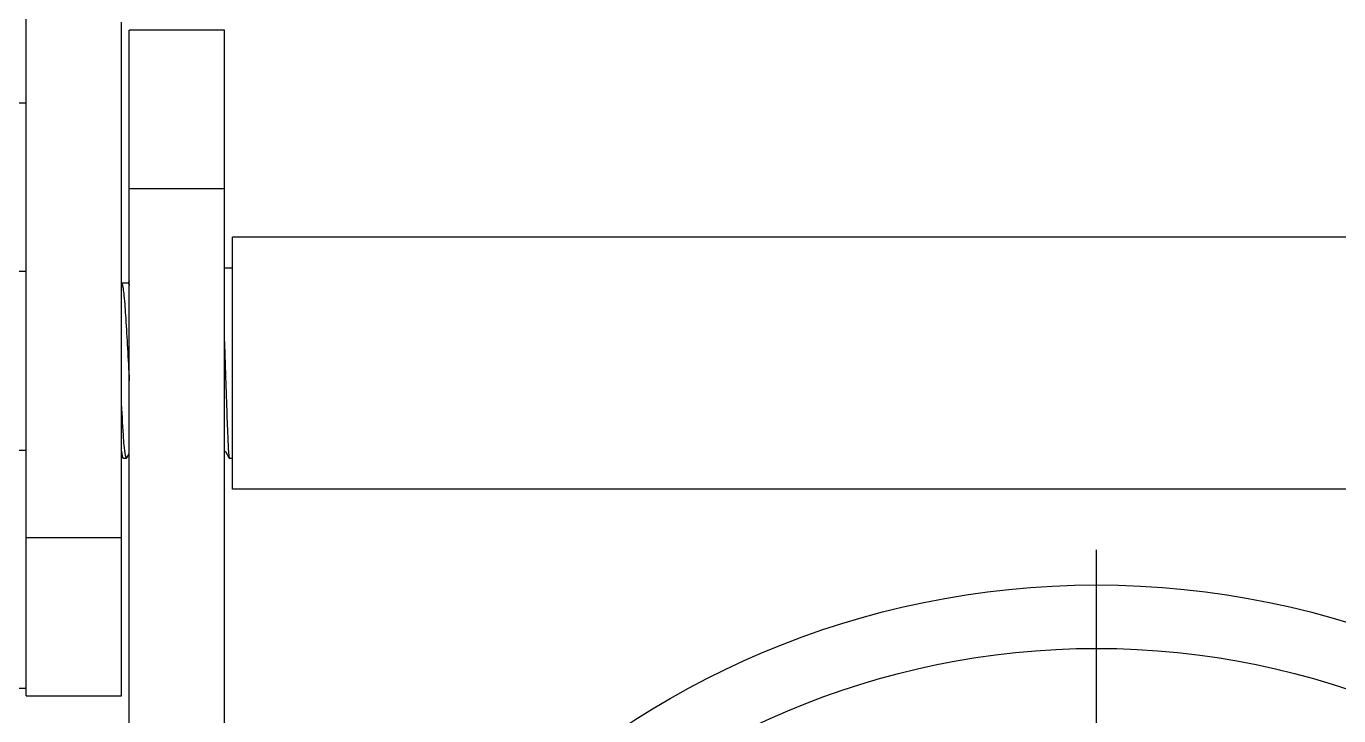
# Model space of a CAD drawing. Extents: x 1680110 to 4798266, y 269661 to 1249705.
# Drawn here: x 2403956 to 2404666, y 662029 to 662402 of the extents above; entities that cross this region are included whole.
import ezdxf

# ---------------------------------------------------------------- set-up
doc = ezdxf.new("R2010")
doc.units = 0
doc.header["$LTSCALE"] = 1000
doc.header["$MEASUREMENT"] = 0
doc.linetypes.add('CENTER', pattern=[50.800000000000004, 31.75, -6.35, 6.35, -6.35])

# ---------------------------------------------------------------- blocks, each defined once
blk = doc.blocks.new('gfhhrryyfd')
at = {"linetype": 'Continuous'}
for p, q in [((3692749.943304276, -1745404.816740654), (3692749.943304276, -1744942.519667248)), ((3692801.378952224, -1745404.816740654), (3692801.378952224, -1745040.480900727)), ((3692857.100904168, -1745044.76720473), (3692805.66525622, -1745044.76720473)), ((3692805.66525622, -1745807.729316573), (3692805.66525622, -1745044.76720473)), ((3692857.100904168, -1745807.729316573), (3692857.100904168, -1745044.76720473)), ((3692749.943304276, -1745084.257795458), (3692698.507656327, -1745084.257795458)), ((3692857.100904168, -1745130.493284713), (3692805.66525622, -1745130.493284713)), ((3693795.80147922, -1745156.639739106), (3692861.387208164, -1745156.639739106)), ((3692861.387208164, -1745292.944206278), (3692861.387208164, -1745156.639739106)), ((3692749.943304276, -1745175.184034187), (3692698.507656327, -1745175.184034187)), ((3692857.100904168, -1745173.356324704), (3692861.387208164, -1745173.356324704)), ((3692857.100904168, -1745173.356324704), (3692861.387208164, -1745173.356324704)), ((3692801.611408904, -1745181.696472513), (3692801.378952224, -1745181.29559915)), ((3692805.106973106, -1745181.5003023), (3692801.384022432, -1745181.5003023)), ((3692805.66525622, -1745180.341601222), (3692804.993342799, -1745181.5003023)), ((3692698.507656327, -1745271.941316681), (3692749.943304276, -1745271.941316681)), ((3692801.378952224, -1745274.789350287), (3692802.116306326, -1745276.062165766)), ((3692802.116306326, -1745276.062165766), (3692802.307868772, -1745276.22762068)), ((3692802.307868772, -1745276.22762068), (3692804.183126766, -1745276.22762068)), ((3692802.307868772, -1745276.22762068), (3692804.183126766, -1745276.22762068)), ((3692804.374689376, -1745276.062165483), (3692804.183126766, -1745276.22762068)), ((3692804.374689376, -1745276.062165483), (3692805.66525622, -1745273.834372221)), ((3692857.100904168, -1745272.561112368), (3692857.721051807, -1745272.561112368)), ((3692857.510868305, -1745272.378958953), (3692857.616129883, -1745272.561112368)), ((3692857.616129883, -1745272.561112368), (3692859.711005155, -1745276.186407003)), ((3692859.710877202, -1745276.186407123), (3692859.758278209, -1745276.22762068)), ((3692859.758278209, -1745276.22762068), (3692861.387208164, -1745276.22762068)), ((3692859.758278209, -1745276.22762068), (3692861.387208164, -1745276.22762068)), ((3693795.80147922, -1745292.944206278), (3692861.387208164, -1745292.944206278)), ((3692749.943304276, -1745319.090660671), (3692801.378952224, -1745319.090660671)), ((3692698.507656327, -1745400.530436655), (3692749.943304276, -1745400.530436655)), ((3692749.943304276, -1745404.816740654), (3692801.378952224, -1745404.816740654))]:
    blk.add_line(p, q, dxfattribs=at)
at = {"linetype": 'CENTER'}
blk.add_line((3693328.594343692, -1746316.942231671), (3693328.594343692, -1745325.716658706), dxfattribs=at)
at = {"linetype": 'Continuous'}
for radius in [462.920831532944, 428.6303995675407]:
    blk.add_circle((3693328.594343692, -1745807.729316573), radius, dxfattribs=at)
for points, knots in [([(3692801.611408805, -1745181.696472897), (3692801.641251647, -1745181.747919371), (3692801.698854687, -1745181.868627281), (3692801.74553798, -1745181.993645241), (3692801.769502149, -1745182.06354608)], [0, 0, 0, 0, 0.4459433858, 1, 1, 1, 1]), ([(3692801.769502149, -1745182.06354608), (3692802.023141691, -1745182.803384725), (3692802.35401644, -1745184.90905346), (3692803.084750731, -1745191.066488971), (3692803.823353246, -1745201.904863738), (3692804.732095119, -1745217.240858471), (3692805.335216306, -1745228.498785485), (3692805.665716777, -1745234.343716784)], [0, 0, 0, 0, 0.0447294878, 0.1210182341, 0.3553227786, 0.6651893058000001, 1, 1, 1, 1]), ([(3692805.106971733, -1745181.500732), (3692805.242424641, -1745181.50053822), (3692805.504478465, -1745182.004912799), (3692805.593874581, -1745182.378905608), (3692805.665375878, -1745182.679315744)], [0, 0, 0, 0, 0.3048992705, 1, 1, 1, 1]), ([(3692857.102872489, -1745213.172985864), (3692857.362310153, -1745220.648185231), (3692857.715503924, -1745231.692368274), (3692858.176054686, -1745245.96119254), (3692858.505510016, -1745255.474389998), (3692858.802639671, -1745263.519155418), (3692859.116291398, -1745269.680123253), (3692859.306472983, -1745273.544565837), (3692859.557125172, -1745275.438478341), (3692859.619206607, -1745276.026294919), (3692859.711013263, -1745276.186123329)], [0, 0, 0, 0, 0.3556953125, 0.5254855081, 0.6788672059, 0.8084560159999998, 0.9080457918000001, 0.9728750101, 0.9912347434000001, 1, 1, 1, 1]), ([(3692803.607088163, -1745274.737959233), (3692802.911958731, -1745271.162432201), (3692802.347943144, -1745261.073847603), (3692801.701099765, -1745251.050691168), (3692801.378428874, -1745244.638321934)], [0, 0, 0, 0, 0.3619684118999999, 1, 1, 1, 1]), ([(3692801.378600191, -1745272.380911159), (3692801.47833013, -1745273.196090313), (3692801.67360306, -1745274.418349998), (3692801.899805824, -1745275.686835887), (3692802.11630762, -1745276.061465989)], [0, 0, 0, 0, 0.6549375128000001, 1, 1, 1, 1]), ([(3692803.939404727, -1745275.958947063), (3692803.907803954, -1745275.889495884), (3692803.759885959, -1745275.493110696), (3692803.673122027, -1745275.077616652), (3692803.607088163, -1745274.737959233)], [0, 0, 0, 0, 0.1806749623, 1, 1, 1, 1]), ([(3692804.183126766, -1745276.22762068), (3692804.136745702, -1745276.22762068), (3692804.023993248, -1745276.141782724), (3692803.971903406, -1745276.030371615), (3692803.939404727, -1745275.958947063)], [0, 0, 0, 0, 0.3714894603999999, 1, 1, 1, 1])]:
    blk.add_open_spline(points, degree=3, knots=knots, dxfattribs=at)

msp = doc.modelspace()

# ---------------------------------------------------------------- block references
at = {"lineweight": -3, "xscale": 0.9999959468841553, "yscale": 0.9999959506094456, "zscale": 0.9999959495959999}
msp.add_blockref('gfhhrryyfd', (-1288778.815750243, 2407437.340140577), dxfattribs=at)

doc.saveas('drawing.dxf')
